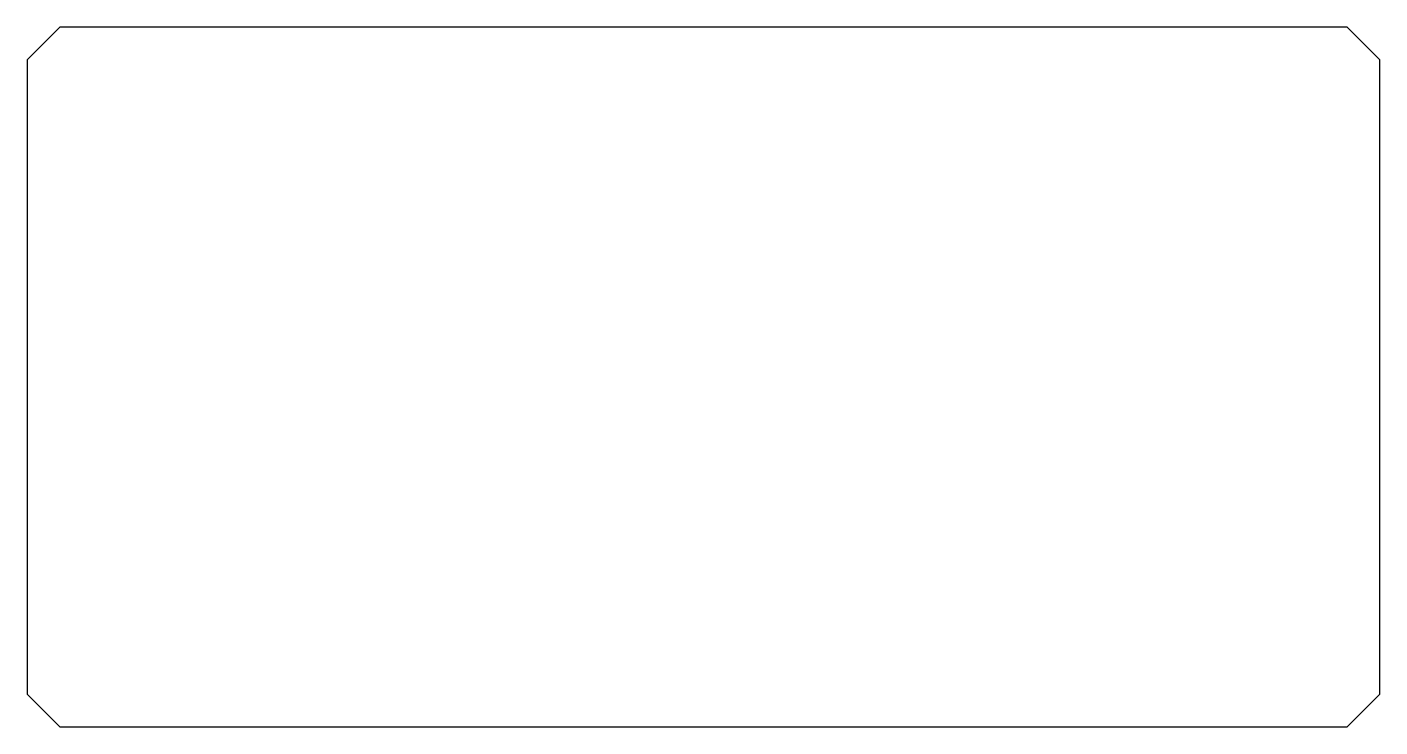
# Model space of a CAD drawing. Header units: millimetres. Extents: x -74 to 285, y -219 to 416.
# Drawn here: x -73.4 to 258.1, y -49.1 to 122.4 of the extents above; entities that cross this region are included whole.
import ezdxf

# ---------------------------------------------------------------- set-up
doc = ezdxf.new("R2010")
doc.units = ezdxf.units.MM
doc.header["$LTSCALE"] = 19.36
doc.layers.get('0').update_dxf_attribs({"linetype": 'CONTINUOUS'})

msp = doc.modelspace()

# ---------------------------------------------------------------- linework, layer by layer
at = {"color": 7, "linetype": 'CONTINUOUS'}
for p, q in [((-65.37, 122.36), (-73.37, 114.36)), ((250.13, 122.36), (-65.37, 122.36)), ((258.13, 114.36), (250.13, 122.36)), ((-73.37, 114.36), (-73.37, -41.14)), ((258.13, -41.14), (258.13, 114.36)), ((-73.37, -41.14), (-65.37, -49.14)), ((250.13, -49.14), (258.13, -41.14)), ((-65.37, -49.14), (250.13, -49.14))]:
    msp.add_line(p, q, dxfattribs=at)

doc.saveas('drawing.dxf')
